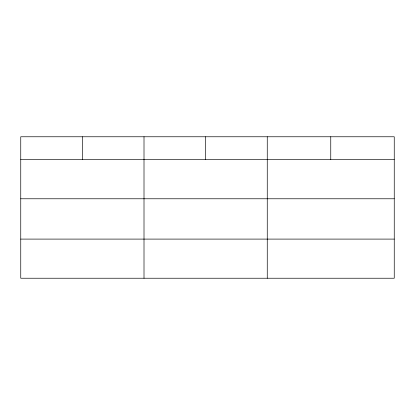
<?xml version="1.0" encoding="UTF-8"?>
<svg xmlns="http://www.w3.org/2000/svg" width="415" height="415" viewBox="0 0 415 415"><rect width="100%" height="100%" fill="white"/><g stroke="black" fill="none" stroke-linecap="round" stroke-linejoin="round"><path stroke-width="0.62" d="M394.25 198.775L394.25 136.768L20.75 136.768L20.75 278.232L394.25 278.232L394.25 198.775L20.75 198.775M20.75 159.64L394.25 159.64M20.75 239.097L394.25 239.097M330.755 136.768L330.755 159.64M267.26 136.768L267.26 278.232M205.632 136.768L205.632 159.64M144.005 136.768L144.005 278.232M82.378 136.768L82.378 159.64"/></g></svg>
